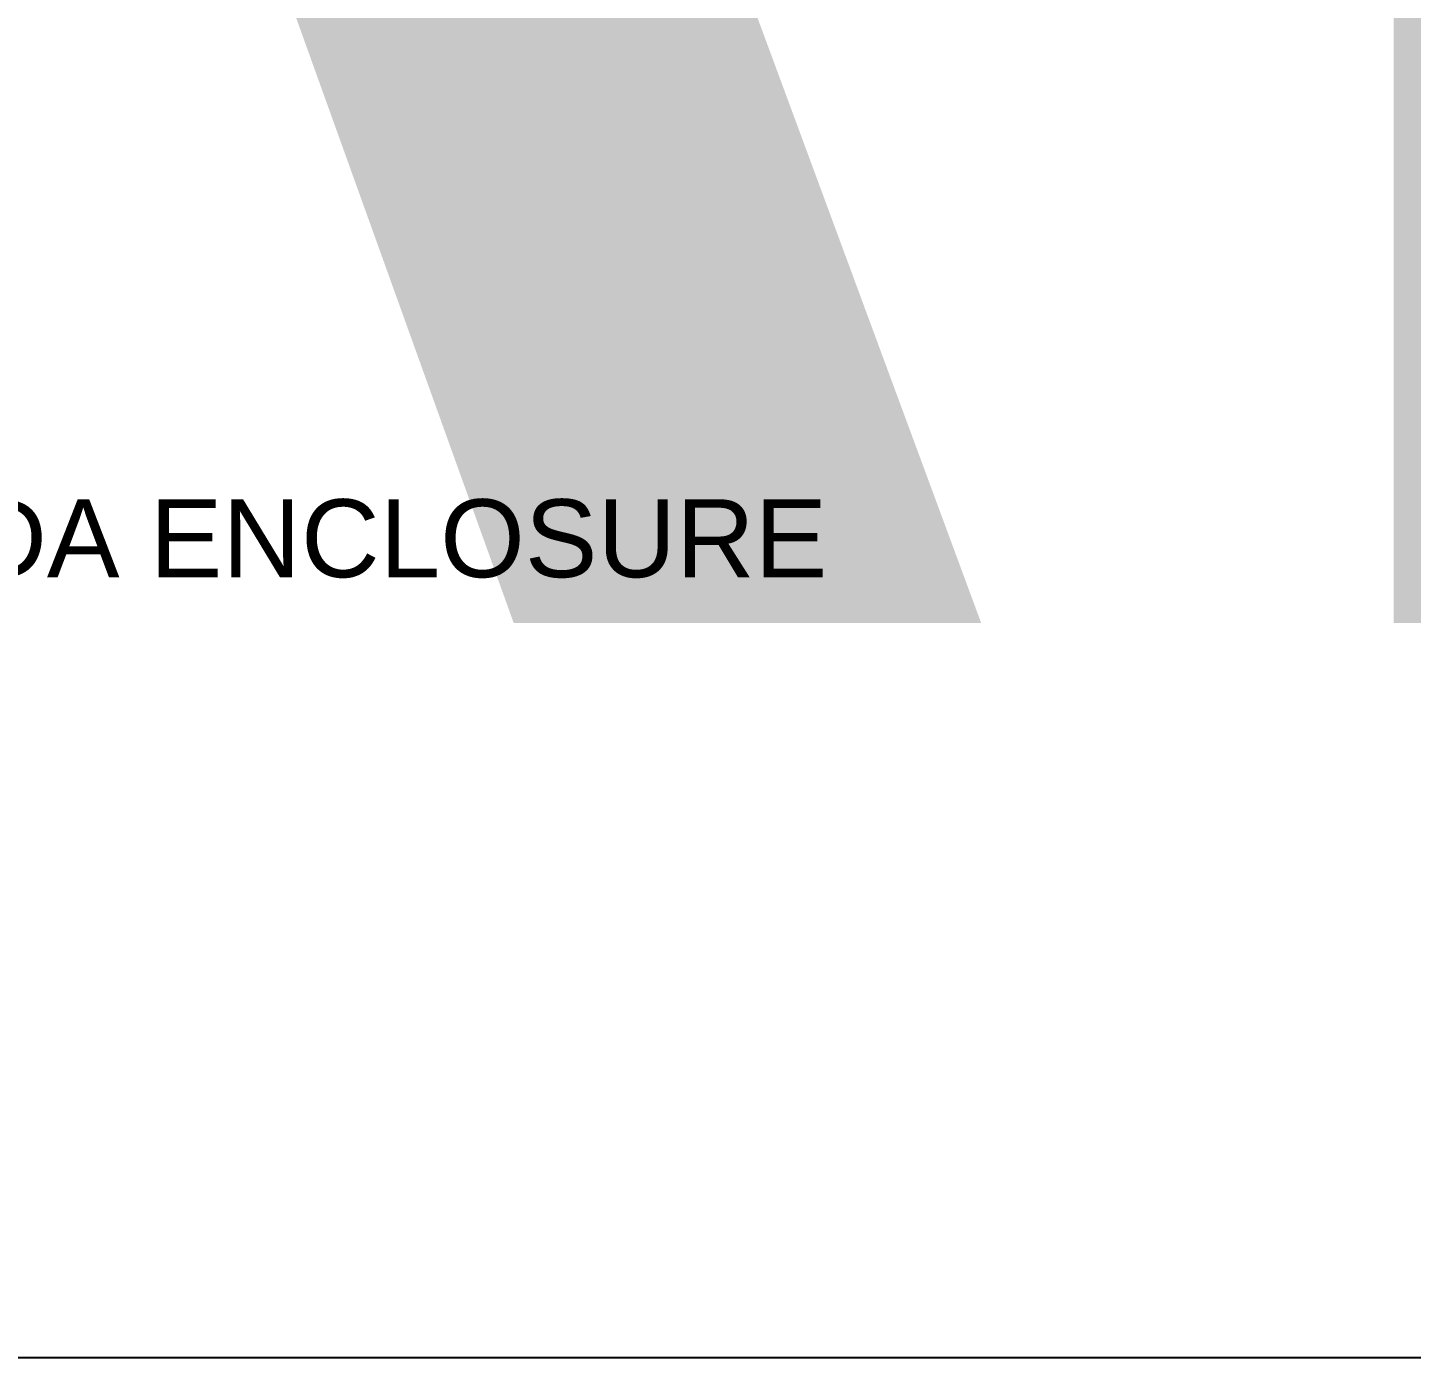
# Paper-space layout 'PV12-03 PCS AUX RACK DETAILS (2)' of a CAD drawing. Header units: feet. Extents: x 5 to 119, y -1 to 23.
# Drawn here: x 25.33 to 27.106, y 12.726 to 14.432 of the extents above; entities that cross this region are included whole.
import ezdxf
from ezdxf import colors
from ezdxf.entities.mleader import LeaderData, LeaderLine
from ezdxf.enums import TextEntityAlignment as Align
from ezdxf.math import Vec2, Vec3

# ---------------------------------------------------------------- set-up
doc = ezdxf.new("R2018")
doc.units = ezdxf.units.FT
doc.header["$MEASUREMENT"] = 0
doc.layers.add('G-ANNO-TEXT', color=1, linetype='Continuous')
doc.styles.add('NEI-A', font='arial.ttf')

# ---------------------------------------------------------------- blocks, each defined once
blk = doc.blocks.new('DETAIL_TITLE')
at = {"style": 'NEI-A', "flags": 8}
blk.add_attdef('#', text='', height=0.25, dxfattribs=at).set_placement((0.5922, -0.5109), align=Align.MIDDLE_CENTER)
at = {"lineweight": 30, "flags": 104}
blk.add_attdef('DETAIL_TITLE', text='', height=0.25, dxfattribs=at).set_placement((0.9099, -0.5251), align=Align.BOTTOM_LEFT)
at = {"style": 'NEI-A'}
for tag, p in [('SCALE:', (0.9386, -0.7379)), ('1"_=_', (1.5474, -0.7379))]:
    blk.add_attdef(tag, text='', height=0.1094, dxfattribs=at).set_placement(p, align=Align.BOTTOM_LEFT)

psp = doc.layouts.new('PV12-03 PCS AUX RACK DETAILS (2)')

# ---------------------------------------------------------------- block references
at = {"layer": 'G-ANNO-TEXT'}
ref = psp.add_blockref('DETAIL_TITLE', (12.7033, 18.6044), dxfattribs=at)
lines = psp.add_mtext('{\\LSCADA RACK DETAIL PLAN VIEW}', dxfattribs={"layer": '0', "insert": (13.6132, 18.3792), "char_height": 4.710904, "attachment_point": 1})
ref.add_attrib('DETAIL_TITLE', '', (13.6132, 18.3792)).embed_mtext(lines)

# ---------------------------------------------------------------- leaders
ml = psp.add_multileader_mtext('Standard', dxfattribs=at)
ml.set_content('\\A1;SCADA ENCLOSURE', color=256, style='NEI-A')
ml.set_leader_properties()
ml.build(insert=Vec2(0, 0))
ml.multileader.update_dxf_attribs({"dogleg_length": 0.125, "arrow_head_size": 0.18})
ctx = ml.context
ctx.base_point, ctx.char_height, ctx.arrow_head_size, ctx.landing_gap_size, ctx.plane_origin = Vec3(24.8769, 13.7762), 0.1, 0.18, 0.09, Vec3(26.8653, 13.5453)
notes = []
notes.append((ctx, [(1, (1, 1, 0), (24.7519, 13.7762), (1, 0), 0.125, [(0, [(23.8094, 13.4868)], 0, [])])]))
ctx.mtext.insert, ctx.mtext.width, ctx.mtext.flow_direction = Vec3(24.9669, 13.8271), 1.38306, 5
for ctx, leaders in notes:
    for number, flags, end, landing, length, lines in leaders:
        leader = LeaderData()
        leader.index, (leader.has_last_leader_line, leader.has_dogleg_vector, leader.attachment_direction) = number, flags
        leader.last_leader_point, leader.dogleg_vector, leader.dogleg_length = Vec3(end), Vec3(landing), length
        for number, points, colour, breaks in lines:
            line = LeaderLine()
            line.index, line.vertices, line.color, line.breaks = number, Vec3.list(points), colors.encode_raw_color(colour), breaks
            leader.lines.append(line)
        ctx.leaders.append(leader)

doc.saveas('drawing.dxf')
